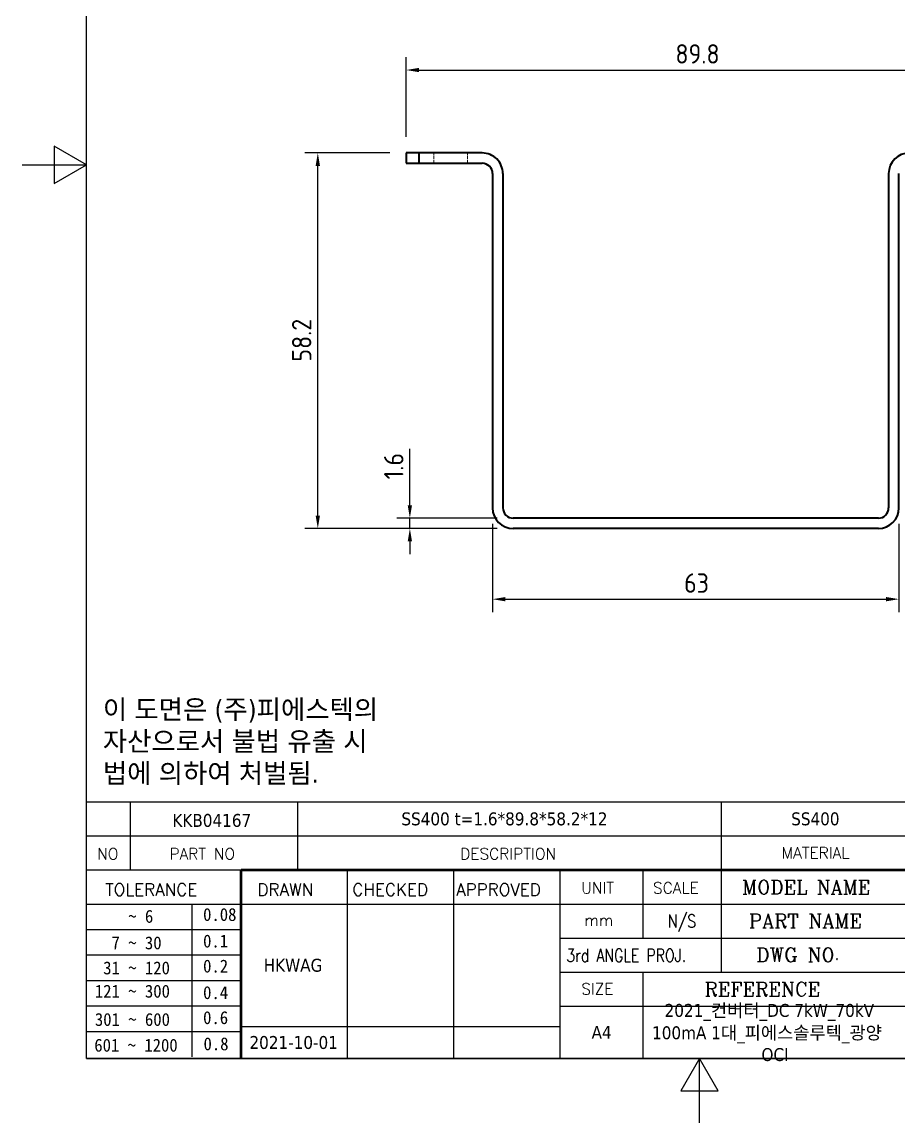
# Model space of a CAD drawing. Header units: millimetres. Extents: x 0 to 210, y 0 to 297.
# Drawn here: x 0 to 135.9, y 0 to 170.6 of the extents above; entities that cross this region are included whole.
import ezdxf
from ezdxf.enums import TextEntityAlignment as Align

# ---------------------------------------------------------------- set-up
doc = ezdxf.new("R2010")
doc.units = ezdxf.units.MM
doc.linetypes.add('DASHED', pattern=[0.2067, 0.1654, -0.0413])
doc.layers.get('0').update_dxf_attribs({"color": 3, "lineweight": 25})
for name, color, linetype, lineweight in [('가려진 것(ISO)', 2, 'DASHED', 18), ('가시적인 것(ISO)', 3, 'Continuous', 40), ('경계(ISO)', 7, 'Continuous', 25), ('기호(ISO)', 5, 'Continuous', 25), ('제목(ISO)', 5, 'Continuous', 50), ('치수(ISO)', 2, 'Continuous', 25), ('해치(ISO)', 7, 'Continuous', 18)]:
    doc.layers.add(name, color=color, linetype=linetype, lineweight=lineweight)
doc.styles.add('HAN_291', font='')
doc.styles.add('HAN_370', font='', dxfattribs={"width": 2})
doc.styles.add('RC_284', font='ROMANC.shx')
doc.styles.add('RC_287', font='ROMANC.shx')
doc.styles.add('RC_292', font='ROMANC.shx')
doc.styles.add('ROMANT_294', font='romant.shx')
doc.styles.add('문자 텍스트_PSTEK_POSCO', font='isocp.shx')
doc.styles.add('치수 텍스트_PSTEK_POSCO', font='isocp.shx')
doc.styles.add('텍스트 스타일198', font='tahoma.ttf')
doc.styles.add('텍스트 스타일333', font='ROMANC.shx', dxfattribs={"width": 0.800000011920929})
doc.styles.get('HAN_291').set_extended_font_data('GulimChe')
doc.styles.get('HAN_370').set_extended_font_data('GulimChe')
doc.dimstyles.new('치수_PSTEK_POSCO', dxfattribs={"dimtxt": 3, "dimasz": 2, "dimexe": 2, "dimexo": 2.5, "dimgap": 1, "dimtad": 1, "dimrnd": 1e-08, "dimdsep": 46, "dimtxsty": '치수 텍스트_PSTEK_POSCO', "dimcen": 0.09, "dimdle": 10, "dimclrd": 7, "dimclre": 7, "dimclrt": 2, "dimadec": 1, "dimazin": 2, "dimtfac": 1, "dimtmove": 0, "dimatfit": 3, "dimfxl": 0, "dimtolj": 1, "dimlwd": -1, "dimlwe": -1, "dimarcsym": 0})

# ---------------------------------------------------------------- blocks, each defined once
blk = doc.blocks.new('경계 Default Border')
at = {"layer": '경계(ISO)', "flags": 128}
for points in [[(10, 10), (10, 287.0000076293945), (200, 287.0000076293945), (200, 10), (10, 10)], [(0, 148.5000038146973), (10, 148.5000038146973), (5, 151.3867473602295), (5, 145.6132507324219), (10, 148.5000038146973)], [(105, 0), (105, 10), (102.1132469177246, 5), (107.8867530822754, 5), (105, 10)]]:
    blk.add_lwpolyline(points, dxfattribs=at)
blk = doc.blocks.new('제목 블록 PSTEK')
for color, points in [(252, [(317.2195697678507, 17.0593801673321), (322.0326348870767, 21.62682475217465), (322.2781991042243, 21.94392121864296), (317.0471853425802, 16.97985676345368), (318.7512090904202, 16.1899260703855), (316.0018030350395, 12.71868385740789), (316.3356552234328, 13.00206718743325), (318.9235935156908, 16.2694494742633)]), (5, [(321.6183518841322, 17.4193704504104), (319.5281351041078, 18.24969419629727), (322.4505835294948, 22.02344462252142), (317.2195697678507, 17.0593801673321), (318.9235935156908, 16.2694494742633), (316.1741874603099, 12.79820726128571)]), (1, [(324.4839107253602, 19.60711530335299), (325.2419748254881, 19.60711530335299), (325.2419748254881, 20.25857663940324), (321.2266040451076, 20.25857663940324), (321.2266040451076, 19.60711530335299), (321.9846681452406, 19.60711530335299), (321.9846681452406, 15.3430047401139), (324.4839107253602, 15.3430047401139)]), (252, [(321.9846681452406, 19.60711530335299), (321.4042753185749, 19.60711530335299), (321.4042753185749, 19.45905590879572), (321.9846681452406, 19.45905590879572)]), (252, [(324.6615819988275, 19.45905590879572), (325.4196460989604, 19.45905590879572), (325.4196460989604, 20.11051724484596), (325.2419748254881, 20.11051724484596), (325.2419748254881, 19.60711530335299), (324.4839107253602, 19.60711530335299), (324.4839107253602, 15.3430047401139), (322.1623394187076, 15.3430047401139), (322.1623394187076, 15.19494534555726), (324.6615819988275, 15.19494534555726)]), (1, [(329.2277337269622, 20.25857663940324), (325.65654113025, 20.25857663940324), (325.65654113025, 15.3430047401139), (329.3580259941756, 15.3430047401139), (329.3580259941756, 15.9944660761648), (328.1137701654877, 15.9944660761648), (328.1137701654877, 17.56360607323003), (329.2277337269622, 17.56360607323003), (329.2277337269622, 18.25543873810179), (328.1137701654877, 18.25543873810179), (328.1137701654877, 19.60711530335299), (329.2277337269622, 19.60711530335299)]), (252, [(328.2914414389548, 19.45905590879572), (329.4054050004294, 19.45905590879572), (329.4054050004294, 20.11051724484596), (329.2277337269622, 20.11051724484596), (329.2277337269622, 19.60711530335299), (328.1137701654877, 19.60711530335299), (328.1137701654877, 18.25543873810179), (328.2914414389548, 18.25543873810179)]), (1, [(332.3312149849806, 20.25857663940324), (329.8592894925411, 20.25857663940324), (329.8592894925411, 15.3430047401139), (332.3312149849806, 15.3430047401139), (332.3312149849806, 17.4318630164523), (333.0701931098801, 15.3430047401139), (335.4855464857051, 15.3430047401139), (334.2514536401189, 19.30614745124769), (335.4379594596742, 20.25857663940324), (334.3071782107978, 20.25857663940324), (332.3312149849806, 18.99741471888304)]), (252, [(332.5088862584528, 20.1105172448466), (332.3312149849806, 20.1105172448466), (332.3312149849806, 18.99741471888368), (332.5088862584528, 19.11081371413894)]), (252, [(335.6156307331414, 20.11051724484596), (335.2535118015555, 20.11051724484596), (334.2514536401189, 19.30614745124769), (335.4855464857051, 15.3430047401139), (333.1954852176545, 15.3430047401139), (333.2478643833523, 15.19494534555726), (335.6632177591723, 15.19494534555726), (334.4291249135862, 19.15808805669106)]), (252, [(328.2914414389548, 17.41554667867274), (329.4054050004294, 17.41554667867274), (329.4054050004294, 18.10737934354514), (329.2277337269622, 18.10737934354514), (329.2277337269622, 17.56360607323003), (328.1137701654877, 17.56360607323003), (328.1137701654877, 15.9944660761648), (328.2914414389548, 15.9944660761648)]), (252, [(332.5088862584528, 16.92964231796647), (332.3312149849806, 17.43186301645164), (332.3312149849806, 15.3430047401139), (330.0369607660135, 15.3430047401139), (330.0369607660135, 15.19494534555726), (332.5088862584528, 15.19494534555726)]), (252, [(329.5356972676428, 15.8464066816075), (329.3580259941756, 15.8464066816075), (329.3580259941756, 15.3430047401139), (325.8342124037171, 15.3430047401139), (325.8342124037171, 15.19494534555726), (329.5356972676428, 15.19494534555726)])]:
    blk.add_hatch(color=color).paths.add_polyline_path(points)
h = blk.add_hatch(color=1)
edge = h.paths.add_edge_path(flags=0)
edge.add_line((314.2242174273352, 19.60711530335299), (314.2242174273352, 17.00126995915134))
edge.add_line((314.2242174273352, 17.00126995915134), (314.3485873187598, 17.00126995915134))
edge.add_arc((314.3485873187598, 17.6527312952023), 0.6514613360509371, 270, 360)
edge.add_line((315.0000486548106, 17.6527312952023), (315.0000486548106, 18.95565396730211))
edge.add_arc((314.3485873187598, 18.95565396730212), 0.6514613360508712, 0, 90)
edge.add_line((314.3485873187598, 19.60711530335299), (314.2242174273352, 19.60711530335299))
edge = h.paths.add_edge_path()
edge.add_arc((314.9847713324306, 18.28938669179658), 1.969189947606664, 269.9999999999959, 450)
edge.add_line((314.9847713324306, 20.25857663940318), (311.7664314776902, 20.25857663940324))
edge.add_line((311.7664314776902, 20.25857663940324), (311.7664314776902, 15.3430047401139))
edge.add_line((311.7664314776902, 15.3430047401139), (314.2242174273352, 15.3430047401139))
edge.add_line((314.2242174273352, 15.3430047401139), (314.2242174273352, 16.32019674418991))
edge.add_line((314.2242174273352, 16.32019674418991), (314.9847713324307, 16.32019674418991))
h = blk.add_hatch(color=252)
edge = h.paths.add_edge_path()
edge.add_arc((314.9847713324309, 18.28938669179657), 1.969189947606666, 270, 406.8278729790604)
edge.add_arc((315.1624426058984, 18.1413272972396), 1.969189947606962, -90, 53.560984836317004, ccw=False)
edge.add_line((315.1624426058984, 16.17213734963263), (314.4018887008024, 16.17213734963263))
edge.add_line((314.4018887008024, 16.17213734963263), (314.4018887008024, 15.19494534555726))
edge.add_line((314.4018887008024, 15.19494534555726), (311.9441027511573, 15.19494534555726))
edge.add_line((311.9441027511573, 15.19494534555726), (311.9441027511573, 15.3430047401139))
edge.add_line((311.9441027511573, 15.3430047401139), (314.2242174273352, 15.3430047401139))
edge.add_line((314.2242174273352, 15.3430047401139), (314.2242174273352, 16.32019674418991))
edge.add_line((314.2242174273352, 16.32019674418991), (314.9847713324309, 16.32019674418991))
h = blk.add_hatch(color=252)
edge = h.paths.add_edge_path()
edge.add_line((314.4018887008024, 19.45905590879572), (314.5262585922315, 19.45905590879572))
edge.add_arc((314.5262585922314, 18.80759457274939), 0.6514613360463194, 60.4189348879147, 90.00000000000318, ccw=False)
edge.add_arc((314.3485873187602, 18.95565396730057), 0.6514613360524251, 39.96992292766206, 90.00000000009999)
edge.add_line((314.3485873187591, 19.60711530335307), (314.2242174273352, 19.60711530335298))
edge.add_line((314.2242174273352, 19.60711530335299), (314.2242174273352, 17.00126995915134))
edge.add_line((314.2242174273352, 17.00126995915134), (314.3485873187591, 17.00126995915134))
edge.add_arc((314.3485873187568, 17.652731295233), 0.6514613360816299, 270.0000000002, 274.6930825552478)
edge.add_line((314.4018887008024, 17.0034541317032), (314.4018887008024, 19.45905590879572))
at = {"layer": '해치(ISO)', "true_color": 0x27d1fc}
h = blk.add_hatch(color=140, dxfattribs=at)
edge = h.paths.add_edge_path()
edge.add_ellipse((330.3660919371412, 20.15576403068321), major_axis=(9.100907360794343, 0), ratio=0.4069904968023172, start_angle=301.3098473703837, end_angle=507.7436900681698)
edge.add_ellipse((331.5340919371412, 20.4634168429492), major_axis=(-9.82350664112931, 0), ratio=0.3942600559756514, start_angle=111.51207141178469, end_angle=334.47025347086895, ccw=False)
edge.add_line((335.1363447531188, 16.8601935978785), (335.0955236905705, 16.99119398620872))
at = {"color": 180}
for p, q in [((182.475792979055, 11.79100474011392), (182.4757929790549, 51.56524660363496)), ((182.4757929790549, 51.56524660363496), (372.4757929537551, 51.56524660363496)), ((189.2651435055721, 51.56524660363496), (189.2651435055722, 41.00524660363494)), ((215.2152739891528, 41.00524660363494), (215.2152739891528, 51.56524660363496)), ((280.8758854511282, 51.56524660363496), (280.8758854511282, 41.00524660363494)), ((310.0881549537552, 51.56524660363496), (310.0881549537553, 41.00524660363494)), ((316.9044520275131, 51.56524660363496), (316.9044520275127, 41.00524660363494)), ((338.4566026226726, 51.56524660363496), (338.4566026226727, 41.00524660363494)), ((372.4757929537551, 51.56524660363496), (372.4757929537551, 11.79100474011389)), ((182.475792979055, 46.2852466036349), (372.4757929537551, 46.28524660363492)), ((182.475792979055, 41.00524660363493), (206.451475290024, 41.00524660363493)), ((222.9401812389276, 11.79100474011392), (222.9401812389276, 41.00524660363494)), ((239.4288871878316, 11.79100474011392), (239.4288871878316, 41.00524660363494)), ((255.9175931367356, 11.79100474011392), (255.9175931367356, 41.00524660363494)), ((268.6918866058747, 41.00524660363494), (268.6918866058747, 30.44524660363498)), ((280.8758854511282, 41.00524660363494), (280.8758854511282, 25.16524660363502)), ((310.088154953755, 41.00524660363494), (310.088154953755, 11.79100474011392)), ((182.475792979055, 35.72524660363497), (206.451475290024, 35.72524660363497)), ((198.8621818849491, 12.02524660363491), (198.8621818849491, 35.72524660363497)), ((206.451475290024, 35.72524660363497), (372.4757929537551, 35.72524660363497)), ((182.475792979055, 31.77524660363492), (206.451475290024, 31.77524660363492)), ((255.917593136736, 30.44524660363498), (372.4757929537552, 30.44524660363501)), ((182.475792979055, 27.82524660363487), (206.451475290024, 27.82524660363487)), ((255.9175931367359, 25.16524660363502), (372.4757929537552, 25.165246603635)), ((268.6918866058744, 25.16524660363502), (268.6918866058744, 11.79100474011392)), ((182.475792979055, 23.87524660363505), (206.451475290024, 23.87524660363505)), ((182.475792979055, 19.92524660363478), (206.451475290024, 19.92524660363478)), ((255.9175931367359, 19.88524660363481), (310.0881549537553, 19.88524660363481)), ((182.475792979055, 15.97524660363496), (206.451475290024, 15.97524660363496)), ((206.451475290024, 16.74100474011396), (255.9175931367359, 16.74100474011396)), ((182.475792979055, 11.79100474011392), (372.4757929537551, 11.79100474011389))]:
    blk.add_line(p, q, dxfattribs=at)
at = {"color": 7, "lineweight": 50}
for p, q in [((206.4514752900237, 11.79100474011392), (206.4514752900237, 41.00524660363494)), ((206.451475290024, 41.00524660363494), (372.4757929537551, 41.00524660363496))]:
    blk.add_line(p, q, dxfattribs=at)
at = {"color": 7}
for p, q in [((322.2781991042243, 21.94392121864296), (317.0471853425802, 16.97985676345368)), ((322.4505835294948, 22.02344462252142), (317.2195697678507, 17.0593801673321)), ((317.2195697678507, 17.0593801673321), (322.0326348870767, 21.62682475217465)), ((319.5281351041078, 18.24969419629727), (322.4505835294948, 22.02344462252142)), ((322.0326348870767, 21.62682475217465), (322.2781991042243, 21.94392121864296)), ((311.7664314776902, 20.25900474011391), (311.7664314776902, 15.34300474011391)), ((314.9847713324309, 20.25857663940324), (311.7664314776902, 20.25857663940324)), ((314.9847713324309, 20.25857663940324), (311.7664314776902, 20.25857663940324)), ((311.7664314776902, 20.25857663940324), (311.7664314776902, 15.3430047401139)), ((314.2242174273352, 17.00126995915134), (314.2242174273352, 19.60711530335299)), ((314.2242174273352, 19.60711530335299), (314.3485873187591, 19.60711530335299)), ((314.3485873187591, 19.60711530335299), (314.2242174273352, 19.60711530335299)), ((314.2242174273352, 19.60711530335299), (314.2242174273352, 17.00126995915134)), ((314.2242174273352, 17.00126995915134), (314.2242174273352, 19.60711530335299)), ((314.2242174273352, 19.60711530335299), (314.3485873187591, 19.60711530335299)), ((314.4018887008024, 19.45905590879572), (314.5262585922314, 19.45905590879572)), ((314.4018887008024, 17.0034541317032), (314.4018887008024, 19.45905590879572)), ((315.0000486548106, 18.95565396730275), (315.0000486548106, 17.65273129520161)), ((315.0000486548106, 18.95565396730275), (315.0000486548106, 17.65273129520161)), ((325.2419748254881, 20.25857663940324), (321.2266040451076, 20.25857663940324)), ((321.2266040451076, 20.25857663940324), (321.2266040451076, 19.60711530335299)), ((325.2419748254881, 20.25857663940324), (321.2266040451076, 20.25857663940324)), ((321.2266040451076, 20.25857663940324), (321.2266040451076, 19.60711530335299)), ((321.2266040451076, 19.60711530335299), (321.9846681452406, 19.60711530335299)), ((321.2266040451076, 19.60711530335299), (321.9846681452406, 19.60711530335299)), ((321.4042753185749, 19.60711530335299), (321.4042753185749, 19.45905590879572)), ((321.9846681452406, 19.60711530335299), (321.4042753185749, 19.60711530335299)), ((321.4042753185749, 19.45905590879572), (321.9846681452406, 19.45905590879572)), ((321.9846681452406, 19.60711530335299), (321.9846681452406, 15.3430047401139)), ((321.9846681452406, 19.45905590879572), (321.9846681452406, 19.60711530335299)), ((321.9846681452406, 19.60711530335299), (321.9846681452406, 15.3430047401139)), ((324.4839107253602, 19.60711530335299), (325.2419748254881, 19.60711530335299)), ((324.4839107253602, 15.3430047401139), (324.4839107253602, 19.60711530335299)), ((325.2419748254881, 19.60711530335299), (324.4839107253602, 19.60711530335299)), ((324.4839107253602, 19.60711530335299), (324.4839107253602, 15.3430047401139)), ((324.4839107253602, 19.60711530335299), (325.2419748254881, 19.60711530335299)), ((324.4839107253602, 15.3430047401139), (324.4839107253602, 19.60711530335299)), ((324.6615819988275, 19.45905590879572), (325.4196460989604, 19.45905590879572)), ((324.6615819988275, 15.19494534555726), (324.6615819988275, 19.45905590879572)), ((325.2419748254881, 19.60711530335299), (325.2419748254881, 20.25857663940324)), ((325.2419748254881, 19.60711530335299), (325.2419748254881, 20.25857663940324)), ((325.4196460989604, 20.11051724484596), (325.2419748254881, 20.11051724484596)), ((325.2419748254881, 20.11051724484596), (325.2419748254881, 19.60711530335299)), ((325.4196460989604, 19.45905590879572), (325.4196460989604, 20.11051724484596)), ((329.2277337269622, 20.25857663940324), (325.65654113025, 20.25857663940324)), ((325.65654113025, 20.25857663940324), (325.65654113025, 15.3430047401139)), ((325.65654113025, 20.25857663940324), (325.65654113025, 15.3430047401139)), ((329.2277337269622, 20.25857663940324), (325.65654113025, 20.25857663940324)), ((328.1137701654877, 18.25543873810179), (328.1137701654877, 19.60711530335299)), ((328.1137701654877, 19.60711530335299), (329.2277337269622, 19.60711530335299)), ((329.2277337269622, 19.60711530335299), (328.1137701654877, 19.60711530335299)), ((328.1137701654877, 19.60711530335299), (328.1137701654877, 18.25543873810179)), ((328.1137701654877, 18.25543873810179), (328.1137701654877, 19.60711530335299)), ((328.1137701654877, 19.60711530335299), (329.2277337269622, 19.60711530335299)), ((328.2914414389548, 18.25543873810179), (328.2914414389548, 19.45905590879572)), ((328.2914414389548, 19.45905590879572), (329.4054050004294, 19.45905590879572)), ((329.2277337269622, 19.60711530335299), (329.2277337269622, 20.25857663940324)), ((329.2277337269622, 19.60711530335299), (329.2277337269622, 20.25857663940324)), ((329.4054050004294, 20.11051724484596), (329.2277337269622, 20.11051724484596)), ((329.2277337269622, 20.11051724484596), (329.2277337269622, 19.60711530335299)), ((329.4054050004294, 19.45905590879572), (329.4054050004294, 20.11051724484596)), ((332.3312149849806, 20.25857663940324), (329.8592894925411, 20.25857663940324)), ((329.8592894925411, 20.25857663940324), (329.8592894925411, 15.3430047401139)), ((329.8592894925411, 20.25857663940324), (329.8592894925411, 15.3430047401139)), ((332.3312149849806, 20.25857663940324), (329.8592894925411, 20.25857663940324)), ((334.3071782107978, 20.25857663940324), (332.3312149849806, 18.99741471888304)), ((332.3312149849806, 18.99741471888304), (332.3312149849806, 20.25857663940324)), ((334.3071782107978, 20.25857663940324), (332.3312149849806, 18.99741471888304)), ((332.3312149849806, 18.99741471888304), (332.3312149849806, 20.25857663940324)), ((332.5088862584528, 20.1105172448466), (332.3312149849806, 20.1105172448466)), ((332.3312149849806, 20.1105172448466), (332.3312149849806, 18.99741471888368)), ((332.3312149849806, 18.99741471888368), (332.5088862584528, 19.11081371413894)), ((332.5088862584528, 19.11081371413894), (332.5088862584528, 20.1105172448466)), ((334.2514536401189, 19.30614745124769), (335.4379594596742, 20.25857663940324)), ((334.2514536401189, 19.30614745124769), (335.4379594596742, 20.25857663940324)), ((335.2535118015555, 20.11051724484596), (334.2514536401189, 19.30614745124769)), ((335.4855464857051, 15.3430047401139), (334.2514536401189, 19.30614745124769)), ((334.2514536401189, 19.30614745124769), (335.4855464857051, 15.3430047401139)), ((335.4855464857051, 15.3430047401139), (334.2514536401189, 19.30614745124769)), ((335.4379594596742, 20.25857663940324), (334.3071782107978, 20.25857663940324)), ((335.4379594596742, 20.25857663940324), (334.3071782107978, 20.25857663940324)), ((334.4291249135862, 19.15808805669104), (335.6156307331414, 20.11051724484596)), ((335.6632177591723, 15.19494534555726), (334.4291249135862, 19.15808805669104)), ((335.6156307331414, 20.11051724484596), (335.2535118015555, 20.11051724484596)), ((316.1741874603099, 12.79820726128571), (321.6183518841322, 17.4193704504104)), ((321.6183518841322, 17.4193704504104), (319.5281351041078, 18.24969419629727)), ((329.2277337269622, 18.25543873810179), (328.1137701654877, 18.25543873810179)), ((328.1137701654877, 18.25543873810179), (328.2914414389548, 18.25543873810179)), ((329.2277337269622, 18.25543873810179), (328.1137701654877, 18.25543873810179)), ((328.1137701654877, 17.56360607323003), (329.2277337269622, 17.56360607323003)), ((328.1137701654877, 15.9944660761648), (328.1137701654877, 17.56360607323003)), ((329.2277337269622, 17.56360607323003), (328.1137701654877, 17.56360607323003)), ((328.1137701654877, 17.56360607323003), (328.1137701654877, 15.9944660761648)), ((328.1137701654877, 17.56360607323003), (329.2277337269622, 17.56360607323003)), ((328.1137701654877, 15.9944660761648), (328.1137701654877, 17.56360607323003)), ((328.2914414389548, 15.9944660761648), (328.2914414389548, 17.41554667867274)), ((328.2914414389548, 17.41554667867274), (329.4054050004294, 17.41554667867274)), ((329.2277337269622, 17.56360607323003), (329.2277337269622, 18.25543873810179)), ((329.2277337269622, 17.56360607323003), (329.2277337269622, 18.25543873810179)), ((329.4054050004294, 18.10737934354514), (329.2277337269622, 18.10737934354514)), ((329.2277337269622, 18.10737934354514), (329.2277337269622, 17.56360607323003)), ((329.4054050004294, 17.41554667867274), (329.4054050004294, 18.10737934354514)), ((332.3312149849806, 17.4318630164523), (333.0701931098801, 15.3430047401139)), ((332.3312149849806, 15.3430047401139), (332.3312149849806, 17.4318630164523)), ((332.5088862584528, 16.92964231796647), (332.3312149849806, 17.43186301645164)), ((332.3312149849806, 17.43186301645164), (332.3312149849806, 15.3430047401139)), ((332.3312149849806, 17.4318630164523), (333.0701931098801, 15.3430047401139)), ((332.3312149849806, 15.3430047401139), (332.3312149849806, 17.4318630164523)), ((345.0447381189468, 17.50375595811051), (344.9867755289346, 17.689895936919)), ((314.3485873187591, 17.00126995915134), (314.2242174273352, 17.00126995915134)), ((314.2242174273352, 17.00126995915134), (314.3485873187591, 17.00126995915134)), ((314.3485873187591, 17.00126995915134), (314.2242174273352, 17.00126995915134)), ((314.2242174273352, 16.32019674418991), (314.9847713324309, 16.32019674418991)), ((314.2242174273352, 15.3430047401139), (314.2242174273352, 16.32019674418991)), ((314.9847713324309, 16.32019674418991), (314.2242174273352, 16.32019674418991)), ((314.2242174273352, 16.32019674418991), (314.2242174273352, 15.3430047401139)), ((314.2242174273352, 16.32019674418991), (314.9847713324309, 16.32019674418991)), ((314.2242174273352, 15.3430047401139), (314.2242174273352, 16.32019674418991)), ((314.4018887008024, 16.17213734963263), (315.162442605898, 16.17213734963263)), ((314.4018887008024, 15.19494534555726), (314.4018887008024, 16.17213734963263)), ((318.7512090904202, 16.1899260703855), (316.0018030350395, 12.71868385740789)), ((318.9235935156908, 16.2694494742633), (316.1741874603099, 12.79820726128571)), ((316.3356552234328, 13.00206718743325), (318.9235935156908, 16.2694494742633)), ((317.0471853425802, 16.97985676345368), (318.7512090904202, 16.1899260703855)), ((318.9235935156908, 16.2694494742633), (317.2195697678507, 17.0593801673321)), ((317.2195697678507, 17.0593801673321), (318.9235935156908, 16.2694494742633)), ((329.3580259941756, 15.9944660761648), (328.1137701654877, 15.9944660761648)), ((328.1137701654877, 15.9944660761648), (328.2914414389548, 15.9944660761648)), ((329.3580259941756, 15.9944660761648), (328.1137701654877, 15.9944660761648)), ((329.3580259941756, 15.3430047401139), (329.3580259941756, 15.9944660761648)), ((329.3580259941756, 15.3430047401139), (329.3580259941756, 15.9944660761648)), ((329.5356972676428, 15.8464066816075), (329.3580259941756, 15.8464066816075)), ((329.3580259941756, 15.8464066816075), (329.3580259941756, 15.3430047401139)), ((329.5356972676428, 15.19494534555726), (329.5356972676428, 15.8464066816075)), ((332.5088862584528, 15.19494534555726), (332.5088862584528, 16.92964231796647)), ((311.7664314776902, 15.3430047401139), (314.2242174273352, 15.3430047401139)), ((311.7664314776902, 15.3430047401139), (314.2242174273352, 15.3430047401139)), ((314.2242174273352, 15.3430047401139), (311.9441027511573, 15.3430047401139)), ((311.9441027511573, 15.3430047401139), (311.9441027511573, 15.19494534555726)), ((311.9441027511573, 15.19494534555726), (314.4018887008024, 15.19494534555726)), ((321.9846681452406, 15.3430047401139), (324.4839107253602, 15.3430047401139)), ((321.9846681452406, 15.3430047401139), (324.4839107253602, 15.3430047401139)), ((324.4839107253602, 15.3430047401139), (322.1623394187076, 15.3430047401139)), ((322.1623394187076, 15.3430047401139), (322.1623394187076, 15.19494534555726)), ((322.1623394187076, 15.19494534555726), (324.6615819988275, 15.19494534555726)), ((325.65654113025, 15.3430047401139), (329.3580259941756, 15.3430047401139)), ((325.65654113025, 15.3430047401139), (329.3580259941756, 15.3430047401139)), ((329.3580259941756, 15.3430047401139), (325.8342124037171, 15.3430047401139)), ((325.8342124037171, 15.3430047401139), (325.8342124037171, 15.19494534555726)), ((325.8342124037171, 15.19494534555726), (329.5356972676428, 15.19494534555726)), ((329.8592894925411, 15.3430047401139), (332.3312149849806, 15.3430047401139)), ((329.8592894925411, 15.3430047401139), (332.3312149849806, 15.3430047401139)), ((332.3312149849806, 15.3430047401139), (330.0369607660135, 15.3430047401139)), ((330.0369607660135, 15.3430047401139), (330.0369607660135, 15.19494534555726)), ((330.0369607660135, 15.19494534555726), (332.5088862584528, 15.19494534555726)), ((333.0701931098801, 15.3430047401139), (335.4855464857051, 15.3430047401139)), ((333.0701931098801, 15.3430047401139), (335.4855464857051, 15.3430047401139)), ((335.4855464857051, 15.3430047401139), (333.1954852176545, 15.3430047401139)), ((333.1954852176545, 15.3430047401139), (333.2478643833523, 15.19494534555726)), ((333.2478643833523, 15.19494534555726), (335.6632177591723, 15.19494534555726)), ((316.0018030350395, 12.71868385740789), (316.3356552234328, 13.00206718743325))]:
    blk.add_line(p, q, dxfattribs=at)
at = {"color": 5}
for p, q in [((322.4505835294948, 22.02344462252142), (317.2195697678507, 17.0593801673321)), ((319.5281351041078, 18.24969419629727), (322.4505835294948, 22.02344462252142)), ((316.1741874603099, 12.79820726128571), (321.6183518841322, 17.4193704504104)), ((321.6183518841322, 17.4193704504104), (319.5281351041078, 18.24969419629727)), ((318.9235935156908, 16.2694494742633), (316.1741874603099, 12.79820726128571)), ((317.2195697678507, 17.0593801673321), (318.9235935156908, 16.2694494742633))]:
    blk.add_line(p, q, dxfattribs=at)
at = {"color": 1}
for p, q in [((314.9847713324309, 20.25857663940324), (311.7664314776902, 20.25857663940324)), ((311.7664314776902, 20.25857663940324), (311.7664314776902, 15.3430047401139)), ((314.2242174273352, 17.00126995915134), (314.2242174273352, 19.60711530335299)), ((314.2242174273352, 19.60711530335299), (314.3485873187591, 19.60711530335299)), ((315.0000486548106, 18.95565396730275), (315.0000486548106, 17.65273129520161)), ((325.2419748254881, 20.25857663940324), (321.2266040451076, 20.25857663940324)), ((321.2266040451076, 20.25857663940324), (321.2266040451076, 19.60711530335299)), ((321.2266040451076, 19.60711530335299), (321.9846681452406, 19.60711530335299)), ((321.9846681452406, 19.60711530335299), (321.9846681452406, 15.3430047401139)), ((324.4839107253602, 19.60711530335299), (325.2419748254881, 19.60711530335299)), ((324.4839107253602, 15.3430047401139), (324.4839107253602, 19.60711530335299)), ((325.2419748254881, 19.60711530335299), (325.2419748254881, 20.25857663940324)), ((329.2277337269622, 20.25857663940324), (325.65654113025, 20.25857663940324)), ((325.65654113025, 20.25857663940324), (325.65654113025, 15.3430047401139)), ((328.1137701654877, 18.25543873810179), (328.1137701654877, 19.60711530335299)), ((328.1137701654877, 19.60711530335299), (329.2277337269622, 19.60711530335299)), ((329.2277337269622, 19.60711530335299), (329.2277337269622, 20.25857663940324)), ((332.3312149849806, 20.25857663940324), (329.8592894925411, 20.25857663940324)), ((329.8592894925411, 20.25857663940324), (329.8592894925411, 15.3430047401139)), ((334.3071782107978, 20.25857663940324), (332.3312149849806, 18.99741471888304)), ((332.3312149849806, 18.99741471888304), (332.3312149849806, 20.25857663940324)), ((334.2514536401189, 19.30614745124769), (335.4379594596742, 20.25857663940324)), ((335.4855464857051, 15.3430047401139), (334.2514536401189, 19.30614745124769)), ((335.4379594596742, 20.25857663940324), (334.3071782107978, 20.25857663940324)), ((329.2277337269622, 18.25543873810179), (328.1137701654877, 18.25543873810179)), ((328.1137701654877, 17.56360607323003), (329.2277337269622, 17.56360607323003)), ((328.1137701654877, 15.9944660761648), (328.1137701654877, 17.56360607323003)), ((329.2277337269622, 17.56360607323003), (329.2277337269622, 18.25543873810179)), ((332.3312149849806, 17.4318630164523), (333.0701931098801, 15.3430047401139)), ((332.3312149849806, 15.3430047401139), (332.3312149849806, 17.4318630164523)), ((314.3485873187591, 17.00126995915134), (314.2242174273352, 17.00126995915134)), ((314.2242174273352, 16.32019674418991), (314.9847713324309, 16.32019674418991)), ((314.2242174273352, 15.3430047401139), (314.2242174273352, 16.32019674418991)), ((329.3580259941756, 15.9944660761648), (328.1137701654877, 15.9944660761648)), ((329.3580259941756, 15.3430047401139), (329.3580259941756, 15.9944660761648)), ((311.7664314776902, 15.3430047401139), (314.2242174273352, 15.3430047401139)), ((321.9846681452406, 15.3430047401139), (324.4839107253602, 15.3430047401139)), ((325.65654113025, 15.3430047401139), (329.3580259941756, 15.3430047401139)), ((329.8592894925411, 15.3430047401139), (332.3312149849806, 15.3430047401139)), ((333.0701931098801, 15.3430047401139), (335.4855464857051, 15.3430047401139))]:
    blk.add_line(p, q, dxfattribs=at)
at = {"color": 7}
for centre, radius, start, end in [((314.3485873187598, 18.95565396730211), 0.6514613360508712, 0, 90), ((314.3485873187602, 18.95565396730057), 0.6514613360524251, 39.96992292766117, 90), ((314.3485873187598, 18.95565396730212), 0.6514613360508712, 0, 90), ((314.5262585922314, 18.80759457274939), 0.6514613360463193, 60.41893488791137, 90), ((314.9847713324309, 18.28938669179658), 1.969189947606665, 270, 90), ((314.9847713324309, 18.28938669179658), 1.969189947606665, 270, 90), ((314.9847713324307, 18.2893866917965), 1.969189947606594, 270, 46.82787297909833), ((315.1624426058984, 18.1413272972396), 1.969189947606961, 270, 53.56098483636067), ((314.3485873187597, 17.65273129520228), 0.6514613360509381, 270, 0), ((314.3485873187598, 17.6527312952023), 0.6514613360509381, 270, 0), ((314.3485873187568, 17.652731295233), 0.6514613360816299, 270, 274.6930825552478)]:
    blk.add_arc(centre, radius, start, end, dxfattribs=at)
at = {"color": 1}
for centre, radius, start, end in [((314.3485873187598, 18.95565396730211), 0.6514613360508712, 0, 90), ((314.9847713324309, 18.28938669179657), 1.969189947606665, 270, 90), ((314.3485873187598, 17.6527312952023), 0.6514613360509381, 270, 0)]:
    blk.add_arc(centre, radius, start, end, dxfattribs=at)
at = {"layer": '제목(ISO)', "lineweight": 18}
blk.add_line((182.475792979055, 35.72500474011393), (182.475792979055, 11.79100474011392), dxfattribs=at)
at = {"layer": '제목(ISO)'}
for p, q in [((322.2781991042243, 21.94392121864296), (317.0471853425802, 16.97985676345368)), ((322.4505835294948, 22.02344462252142), (317.2195697678507, 17.0593801673321)), ((317.2195697678507, 17.0593801673321), (322.0326348870767, 21.62682475217465)), ((319.5281351041078, 18.24969419629727), (322.4505835294948, 22.02344462252142)), ((322.0326348870767, 21.62682475217465), (322.2781991042243, 21.94392121864296)), ((314.9847713324306, 20.25857663940324), (311.7664314776902, 20.25857663940324)), ((311.7664314776902, 20.25857663940324), (311.7664314776902, 15.3430047401139)), ((314.2242174273352, 17.00126995915134), (314.2242174273352, 19.60711530335299)), ((314.2242174273352, 19.60711530335299), (314.3485873187598, 19.60711530335299)), ((314.3485873187591, 19.60711530335299), (314.2242174273352, 19.60711530335299)), ((314.2242174273352, 19.60711530335299), (314.2242174273352, 17.00126995915134)), ((314.4018887008024, 19.45905590879572), (314.5262585922314, 19.45905590879572)), ((314.4018887008024, 17.0034541317032), (314.4018887008024, 19.45905590879572)), ((315.0000486548106, 18.95565396730211), (315.0000486548106, 17.6527312952023)), ((325.2419748254881, 20.25857663940324), (321.2266040451076, 20.25857663940324)), ((321.2266040451076, 20.25857663940324), (321.2266040451076, 19.60711530335299)), ((321.2266040451076, 19.60711530335299), (321.9846681452406, 19.60711530335299)), ((321.9846681452406, 19.60711530335299), (321.4042753185749, 19.60711530335299)), ((321.4042753185749, 19.60711530335299), (321.4042753185749, 19.45905590879572)), ((321.4042753185749, 19.45905590879572), (321.9846681452406, 19.45905590879572)), ((321.9846681452406, 19.60711530335299), (321.9846681452406, 15.3430047401139)), ((321.9846681452406, 19.45905590879572), (321.9846681452406, 19.60711530335299)), ((324.4839107253602, 19.60711530335299), (325.2419748254881, 19.60711530335299)), ((324.4839107253602, 15.3430047401139), (324.4839107253602, 19.60711530335299)), ((325.2419748254881, 19.60711530335299), (324.4839107253602, 19.60711530335299)), ((324.4839107253602, 19.60711530335299), (324.4839107253602, 15.3430047401139)), ((324.6615819988275, 19.45905590879572), (325.4196460989604, 19.45905590879572)), ((324.6615819988275, 15.19494534555726), (324.6615819988275, 19.45905590879572)), ((325.2419748254881, 19.60711530335299), (325.2419748254881, 20.25857663940324)), ((325.4196460989604, 20.11051724484596), (325.2419748254881, 20.11051724484596)), ((325.2419748254881, 20.11051724484596), (325.2419748254881, 19.60711530335299)), ((325.4196460989604, 19.45905590879572), (325.4196460989604, 20.11051724484596)), ((329.2277337269622, 20.25857663940324), (325.65654113025, 20.25857663940324)), ((325.65654113025, 20.25857663940324), (325.65654113025, 15.3430047401139)), ((328.1137701654877, 18.25543873810179), (328.1137701654877, 19.60711530335299)), ((328.1137701654877, 19.60711530335299), (329.2277337269622, 19.60711530335299)), ((329.2277337269622, 19.60711530335299), (328.1137701654877, 19.60711530335299)), ((328.1137701654877, 19.60711530335299), (328.1137701654877, 18.25543873810179)), ((328.2914414389548, 19.45905590879572), (329.4054050004294, 19.45905590879572)), ((328.2914414389548, 18.25543873810179), (328.2914414389548, 19.45905590879572)), ((329.2277337269622, 19.60711530335299), (329.2277337269622, 20.25857663940324)), ((329.4054050004294, 20.11051724484596), (329.2277337269622, 20.11051724484596)), ((329.2277337269622, 20.11051724484596), (329.2277337269622, 19.60711530335299)), ((329.4054050004294, 19.45905590879572), (329.4054050004294, 20.11051724484596)), ((332.3312149849806, 20.25857663940324), (329.8592894925411, 20.25857663940324)), ((329.8592894925411, 20.25857663940324), (329.8592894925411, 15.3430047401139)), ((334.3071782107978, 20.25857663940324), (332.3312149849806, 18.99741471888304)), ((332.3312149849806, 18.99741471888304), (332.3312149849806, 20.25857663940324)), ((332.5088862584528, 20.1105172448466), (332.3312149849806, 20.1105172448466)), ((332.3312149849806, 20.1105172448466), (332.3312149849806, 18.99741471888368)), ((332.3312149849806, 18.99741471888368), (332.5088862584528, 19.11081371413894)), ((332.5088862584528, 19.11081371413894), (332.5088862584528, 20.1105172448466)), ((334.2514536401189, 19.30614745124769), (335.4379594596742, 20.25857663940324)), ((335.2535118015555, 20.11051724484596), (334.2514536401189, 19.30614745124769)), ((335.4855464857051, 15.3430047401139), (334.2514536401189, 19.30614745124769)), ((334.2514536401189, 19.30614745124769), (335.4855464857051, 15.3430047401139)), ((335.4379594596742, 20.25857663940324), (334.3071782107978, 20.25857663940324)), ((334.4291249135862, 19.15808805669106), (335.6156307331414, 20.11051724484596)), ((335.6632177591723, 15.19494534555726), (334.4291249135862, 19.15808805669106)), ((335.6156307331414, 20.11051724484596), (335.2535118015555, 20.11051724484596)), ((316.1741874603099, 12.79820726128571), (321.6183518841322, 17.4193704504104)), ((321.6183518841322, 17.4193704504104), (319.5281351041078, 18.24969419629727)), ((329.2277337269622, 18.25543873810179), (328.1137701654877, 18.25543873810179)), ((328.1137701654877, 18.25543873810179), (328.2914414389548, 18.25543873810179)), ((328.1137701654877, 15.9944660761648), (328.1137701654877, 17.56360607323003)), ((328.1137701654877, 17.56360607323003), (329.2277337269622, 17.56360607323003)), ((329.2277337269622, 17.56360607323003), (328.1137701654877, 17.56360607323003)), ((328.1137701654877, 17.56360607323003), (328.1137701654877, 15.9944660761648)), ((328.2914414389548, 17.41554667867274), (329.4054050004294, 17.41554667867274)), ((328.2914414389548, 15.9944660761648), (328.2914414389548, 17.41554667867274)), ((329.2277337269622, 17.56360607323003), (329.2277337269622, 18.25543873810179)), ((329.4054050004294, 18.10737934354514), (329.2277337269622, 18.10737934354514)), ((329.2277337269622, 18.10737934354514), (329.2277337269622, 17.56360607323003)), ((329.4054050004294, 17.41554667867274), (329.4054050004294, 18.10737934354514)), ((332.3312149849806, 15.3430047401139), (332.3312149849806, 17.4318630164523)), ((332.3312149849806, 17.4318630164523), (333.0701931098801, 15.3430047401139)), ((332.5088862584528, 16.92964231796647), (332.3312149849806, 17.43186301645164)), ((332.3312149849806, 17.43186301645164), (332.3312149849806, 15.3430047401139)), ((314.3485873187598, 17.00126995915134), (314.2242174273352, 17.00126995915134)), ((314.2242174273352, 17.00126995915134), (314.3485873187591, 17.00126995915134)), ((314.2242174273352, 15.3430047401139), (314.2242174273352, 16.32019674418991)), ((314.2242174273352, 16.32019674418991), (314.9847713324307, 16.32019674418991)), ((314.9847713324309, 16.32019674418991), (314.2242174273352, 16.32019674418991)), ((314.2242174273352, 16.32019674418991), (314.2242174273352, 15.3430047401139)), ((314.4018887008024, 15.19494534555726), (314.4018887008024, 16.17213734963263)), ((314.4018887008024, 16.17213734963263), (315.1624426058984, 16.17213734963263)), ((318.7512090904202, 16.1899260703855), (316.0018030350395, 12.71868385740789)), ((318.9235935156908, 16.2694494742633), (316.1741874603099, 12.79820726128571)), ((316.3356552234328, 13.00206718743325), (318.9235935156908, 16.2694494742633)), ((317.0471853425802, 16.97985676345368), (318.7512090904202, 16.1899260703855)), ((317.2195697678507, 17.0593801673321), (318.9235935156908, 16.2694494742633)), ((318.9235935156908, 16.2694494742633), (317.2195697678507, 17.0593801673321)), ((329.3580259941756, 15.9944660761648), (328.1137701654877, 15.9944660761648)), ((328.1137701654877, 15.9944660761648), (328.2914414389548, 15.9944660761648)), ((329.3580259941756, 15.3430047401139), (329.3580259941756, 15.9944660761648)), ((329.5356972676428, 15.8464066816075), (329.3580259941756, 15.8464066816075)), ((329.3580259941756, 15.8464066816075), (329.3580259941756, 15.3430047401139)), ((329.5356972676428, 15.19494534555726), (329.5356972676428, 15.8464066816075)), ((332.5088862584528, 15.19494534555726), (332.5088862584528, 16.92964231796647)), ((311.7664314776902, 15.3430047401139), (314.2242174273352, 15.3430047401139)), ((314.2242174273352, 15.3430047401139), (311.9441027511573, 15.3430047401139)), ((311.9441027511573, 15.3430047401139), (311.9441027511573, 15.19494534555726)), ((311.9441027511573, 15.19494534555726), (314.4018887008024, 15.19494534555726)), ((321.9846681452406, 15.3430047401139), (324.4839107253602, 15.3430047401139)), ((324.4839107253602, 15.3430047401139), (322.1623394187076, 15.3430047401139)), ((322.1623394187076, 15.3430047401139), (322.1623394187076, 15.19494534555726)), ((322.1623394187076, 15.19494534555726), (324.6615819988275, 15.19494534555726)), ((325.65654113025, 15.3430047401139), (329.3580259941756, 15.3430047401139)), ((329.3580259941756, 15.3430047401139), (325.8342124037171, 15.3430047401139)), ((325.8342124037171, 15.3430047401139), (325.8342124037171, 15.19494534555726)), ((325.8342124037171, 15.19494534555726), (329.5356972676428, 15.19494534555726)), ((329.8592894925411, 15.3430047401139), (332.3312149849806, 15.3430047401139)), ((332.3312149849806, 15.3430047401139), (330.0369607660135, 15.3430047401139)), ((330.0369607660135, 15.3430047401139), (330.0369607660135, 15.19494534555726)), ((330.0369607660135, 15.19494534555726), (332.5088862584528, 15.19494534555726)), ((333.0701931098801, 15.3430047401139), (335.4855464857051, 15.3430047401139)), ((335.4855464857051, 15.3430047401139), (333.1954852176545, 15.3430047401139)), ((333.1954852176545, 15.3430047401139), (333.2478643833523, 15.19494534555726)), ((333.2478643833523, 15.19494534555726), (335.6632177591723, 15.19494534555726)), ((316.0018030350395, 12.71868385740789), (316.3356552234328, 13.00206718743325))]:
    blk.add_line(p, q, dxfattribs=at)
at = {"layer": '제목(ISO)', "color": 4}
blk.add_line((335.1363447531188, 16.8601935978785), (335.0955236905705, 16.99119398620872), dxfattribs=at)
at = {"layer": '제목(ISO)'}
for centre, radius, start, end in [((314.3485873187598, 18.95565396730212), 0.6514613360508712, 0, 90), ((314.3485873187602, 18.95565396730057), 0.6514613360524251, 39.96992292766117, 90), ((314.5262585922314, 18.80759457274939), 0.6514613360463193, 60.41893488791137, 90), ((314.9847713324306, 18.28938669179658), 1.969189947606664, 46.82787297909431, 90), ((314.9847713324307, 18.2893866917965), 1.969189947606594, 270, 46.82787297909833), ((314.9847713324309, 18.28938669179657), 1.969189947606666, 270, 46.8278729790603), ((315.1624426058984, 18.1413272972396), 1.969189947606962, 270, 53.56098483631701), ((314.3485873187598, 17.6527312952023), 0.6514613360509371, 270, 0), ((314.3485873187568, 17.652731295233), 0.6514613360816299, 270, 274.6930825552478)]:
    blk.add_arc(centre, radius, start, end, dxfattribs=at)
at = {"layer": '제목(ISO)', "color": 4}
for centre, major_axis, ratio, start_param, end_param in [((331.5340919371412, 20.4634168429492), (9.82350664112931, 0), 0.3942600559756514, 5.087845455444478, 8.97919982663645), ((330.3660919371412, 20.15576403068321), (9.100907360794343, 0), 0.4069904968023172, 5.258848905294775, 8.861799147915196)]:
    blk.add_ellipse(centre, major_axis=major_axis, ratio=ratio, start_param=start_param, end_param=end_param, dxfattribs=at)
at = {"color": 2}
for s, height, style, p in [('NO', 1.742399930953979, 'RC_284', (184.135398793432, 42.62317362549192)), ('PART NO', 1.742399930953979, 'RC_284', (195.3359407378685, 42.62317362549192)), ('DESCRIPTION', 1.742399930953979, 'RC_284', (240.4025565652523, 42.62317362549192)), ("Q'TY", 1.742399930953979, 'RC_284', (310.1440786515383, 42.62317362549192)), ('COLOR/FINISH', 1.742399930953979, 'RC_284', (317.7725341324144, 42.62317362549192)), ('REMARK', 1.742399930953979, 'RC_284', (348.346649953877, 42.62317362549192)), ('MODEL NAME', 2.178000062704086, 'RC_292', (284.096330289083, 37.25462520371384)), (' TOLERANCE', 1.899999976158142, 'RC_287', (184.0872874387979, 37.00893196870329)), ('DRAWN', 1.899999976158142, 'RC_287', (208.9766620976279, 37.00893196870329)), ('CHECKED', 1.899999976158142, 'RC_287', (223.6856844514997, 37.00893196870329)), ('APPROVED', 1.899999976158142, 'RC_287', (239.7795453577791, 37.00893196870329)), ('UNIT', 1.742399930953979, 'RC_284', (259.1652673287452, 37.34317362549218)), ('SCALE', 1.742399930953979, 'RC_284', (270.2934779252897, 37.34317362549218)), ('    ~ 6', 2.000000029802322, 'HAN_291', (183.7721304966814, 32.8176515608431)), ('0.08', 2.000000029802322, 'HAN_291', (200.5467345600617, 33.09873600004101)), ('PART NAME', 2.178000062704086, 'RC_292', (285.1416959765849, 32.03045329421792)), ('mm', 1.742399930953979, 'RC_284', (259.6505418159997, 32.3543089683787)), ('0.1', 2.000000029802322, 'HAN_291', (200.5467345600617, 28.98646558742206)), ('  7 ~ 30', 2.000000029802322, 'HAN_291', (183.7721304966814, 28.70538114822415)), (' DWG NO.', 2.178000062704086, 'RC_292', (284.8124284083233, 26.75045329421772)), (' 31 ~ 120', 2.000000029802322, 'HAN_291', (183.7721304966814, 24.82628181916237)), ('0.2', 2.000000029802322, 'HAN_291', (200.5467345600617, 25.10736625836028)), ('121 ~ 300', 2.000000029802322, 'HAN_291', (183.7721304966814, 21.21401206133254)), ('0.4', 2.000000029802322, 'HAN_291', (200.5467345600617, 20.99509650053045)), ('SIZE', 1.742399930953979, 'RC_284', (259.1652673287452, 21.69497768947366)), ('REFERENCE', 2.178000062704086, 'RC_292', (278.2741065029841, 21.43214925458022)), ('301 ~ 600', 2.000000029802322, 'HAN_291', (183.7721304966814, 16.83491273227077)), ('0.6', 2.000000029802322, 'HAN_291', (200.5467345600617, 17.11599717146868)), ('601 ~ 1200', 2.000000029802322, 'HAN_291', (183.6802025156883, 12.84759660881125)), ('0.8', 2.000000029802322, 'HAN_291', (200.6097246063884, 13.05732192299702))]:
    blk.add_text(s, height=height, dxfattribs=dict(at, style=style)).set_placement(p)
at = {"color": 2, "style": 'RC_284'}
blk.add_text('MATERIAL', height=1.742399930953979, dxfattribs=at).set_placement((295.4820202024417, 43.64524660363492), align=Align.MIDDLE_CENTER)
at = {"color": 7, "style": '텍스트 스타일333', "width": 0.7999999523162842}
blk.add_text('N/S', height=2.000000029802322, dxfattribs=at).set_placement((274.7838860285014, 33.08524660363496), align=Align.MIDDLE_CENTER)
at = {"color": 2, "style": '텍스트 스타일333', "width": 0.7999999523162842}
blk.add_text('3rd ANGLE PROJ.', height=2.000000029802322, dxfattribs=at).set_placement((256.8430306642954, 26.76148381654429))
at = {"color": 7, "style": 'ROMANT_294'}
for s, p in [('POWER', (342.82727231297, 20.97115304607566)), ('SYSTEM', (342.82727231297, 17.3284636719184)), ('TECHNOLOGY', (342.82727231297, 13.57194088644453))]:
    blk.add_text(s, height=2.700000107288361, dxfattribs=at).set_placement(p)
at = {"color": 7, "insert": (320.8519732224835, 14.21236326823155), "char_height": 1.400000005960464, "attachment_point": 1, "line_spacing_factor": 0.3319999873638153, "style": 'HAN_370'}
blk.add_mtext('\\fHY견고딕|b0|i0;\\H1.4000;피에스텍', dxfattribs=at)
at = {"layer": '제목(ISO)', "color": 7, "style": '텍스트 스타일198'}
for tag, p in [('부품_번호_001', (195.7843283186424, 47.68071419841495)), ('설명_001', (231.2821266396999, 47.92245856837096)), ('재질_001', (291.700959055687, 47.92591818687281)), ("3._Q'TY_001", (312.7327037528258, 47.90442725317898)), ('4._COLOR_001', (319.4395155511755, 47.94788311323986)), ('질량\\P3;_001', (350.3046145979153, 48.1643332325385)), ('1._MODEL_NAME_001', (332.0304049806628, 37.36524659519486)), ('제목_001', (335.5349605824892, 32.12134217035067)), ('부품_번호_001', (334.4435685718743, 26.80591818687283)), ('설계자_001', (209.9396160013646, 25.23446884679021)), ('프로젝트_001', (272.0818791319837, 18.23307108588011)), ('시트_크기_001', (260.7634369704525, 14.8381256569732)), ('작성_날짜_001', (207.7280646059359, 13.26600473167383)), ('프로젝트_002', (270.1409240123173, 14.76924511056395)), ('프로젝트_003', (287.0958636080007, 11.39427305645042))]:
    blk.add_attdef(tag, p, '', height=2.000000029802322, dxfattribs=at)
for tag, p in [('점검자', (231.1845342133799, 26.23312567187446)), ('엔지니어링_승인자', (247.673240162284, 26.23312567187446)), ('점검_날짜', (231.1845342133799, 14.26600474011394)), ('엔지니어링_승인_날짜', (247.6732401622839, 14.26600474011394))]:
    blk.add_attdef(tag, text='', height=2.000000029802322, dxfattribs=at).set_placement(p, align=Align.MIDDLE_CENTER)
blk = doc.blocks.new('*D23')
at = {"layer": 'Defpoints', "color": 0, "transparency": 16777216}
for p in [(72.93891109539169, 95.32799955886594), (135.9389110953917, 95.32799955886594), (135.9389110953917, 81.17392313292767)]:
    blk.add_point(p, dxfattribs=at)
at = {"layer": '치수(ISO)', "color": 7, "transparency": 16777216}
for p, q in [((72.93891109539169, 92.82799955886594), (72.93891109539169, 79.17392313292767)), ((135.9389110953917, 92.82799955886594), (135.9389110953917, 79.17392313292767)), ((74.93891109539169, 81.17392313292767), (133.9389110953917, 81.17392313292767))]:
    blk.add_line(p, q, dxfattribs=at)
for points in [[(74.93891109539169, 81.507256466261), (74.93891109539169, 80.84058979959434), (72.93891109539169, 81.17392313292767)], [(133.9389110953917, 81.507256466261), (133.9389110953917, 80.84058979959434), (135.9389110953917, 81.17392313292767)]]:
    blk.add_solid(points, dxfattribs=at)
at = {"layer": '치수(ISO)', "color": 2, "transparency": 16777216, "insert": (102.6370152815082, 83.67392313292767), "char_height": 3, "attachment_point": 4, "style": '치수 텍스트_PSTEK_POSCO'}
blk.add_mtext('\\A1;63', dxfattribs=at)
blk = doc.blocks.new('*D24')
at = {"layer": 'Defpoints', "color": 0, "transparency": 16777216}
for p in [(149.3389110953917, 163.1785955810462), (59.53891109539168, 150.3279995588665), (149.3389110953917, 150.3279995588665)]:
    blk.add_point(p, dxfattribs=at)
at = {"layer": '치수(ISO)', "color": 7, "transparency": 16777216}
for p, q in [((59.53891109539168, 152.8279995588665), (59.53891109539168, 165.1785955810462)), ((149.3389110953917, 152.8279995588665), (149.3389110953917, 165.1785955810462)), ((61.53891109539168, 163.1785955810462), (147.3389110953917, 163.1785955810462))]:
    blk.add_line(p, q, dxfattribs=at)
for points in [[(61.53891109539168, 163.5119289143796), (61.53891109539168, 162.8452622477129), (59.53891109539168, 163.1785955810462)], [(147.3389110953917, 163.5119289143796), (147.3389110953917, 162.8452622477129), (149.3389110953917, 163.1785955810462)]]:
    blk.add_solid(points, dxfattribs=at)
at = {"layer": '치수(ISO)', "color": 2, "transparency": 16777216, "insert": (101.2836695996503, 165.6785955810462), "char_height": 3, "attachment_point": 4, "style": '치수 텍스트_PSTEK_POSCO'}
blk.add_mtext('\\A1;89.8', dxfattribs=at)
blk = doc.blocks.new('*D26')
at = {"layer": 'Defpoints', "color": 0, "transparency": 16777216}
for p in [(60.12065838969776, 93.72799955886593), (76.1389110953917, 93.72799955886593), (76.1389110953917, 92.12799955886594)]:
    blk.add_point(p, dxfattribs=at)
at = {"layer": '치수(ISO)', "color": 7, "transparency": 16777216}
for p, q in [((60.12065838969776, 95.72799955886593), (60.12065838969776, 104.4892223657444)), ((73.6389110953917, 93.72799955886593), (58.12065838969776, 93.72799955886593)), ((60.12065838969776, 92.12799955886594), (60.12065838969776, 93.72799955886593)), ((73.6389110953917, 92.12799955886594), (58.12065838969776, 92.12799955886594)), ((60.12065838969776, 90.12799955886594), (60.12065838969776, 88.12799955886594))]:
    blk.add_line(p, q, dxfattribs=at)
for points in [[(59.78732505636442, 95.72799955886593), (60.45399172303109, 95.72799955886593), (60.12065838969776, 93.72799955886593)], [(59.78732505636442, 90.12799955886594), (60.45399172303109, 90.12799955886594), (60.12065838969776, 92.12799955886594)]]:
    blk.add_solid(points, dxfattribs=at)
at = {"layer": '치수(ISO)', "color": 2, "transparency": 16777216, "insert": (57.62065838969774, 99.74040346810666), "char_height": 3, "attachment_point": 4, "rotation": 90, "style": '치수 텍스트_PSTEK_POSCO'}
blk.add_mtext('\\A1;1.6', dxfattribs=at)
blk = doc.blocks.new('*D27')
at = {"layer": 'Defpoints', "color": 0, "transparency": 16777216}
for p in [(45.84931654004878, 150.3279995588665), (59.5389110953917, 150.3279995588665), (76.1389110953917, 92.12799955886594)]:
    blk.add_point(p, dxfattribs=at)
at = {"layer": '치수(ISO)', "color": 7, "transparency": 16777216}
for p, q in [((57.0389110953917, 150.3279995588665), (43.84931654004878, 150.3279995588665)), ((45.84931654004876, 94.12799955886594), (45.84931654004878, 148.3279995588665)), ((73.6389110953917, 92.12799955886594), (43.84931654004876, 92.12799955886594))]:
    blk.add_line(p, q, dxfattribs=at)
for points in [[(45.51598320671544, 148.3279995588665), (46.18264987338211, 148.3279995588665), (45.84931654004878, 150.3279995588665)], [(45.51598320671543, 94.12799955886594), (46.1826498733821, 94.12799955886594), (45.84931654004876, 92.12799955886594)]]:
    blk.add_solid(points, dxfattribs=at)
at = {"layer": '치수(ISO)', "color": 2, "transparency": 16777216, "insert": (43.34902126445819, 117.9879109761891), "char_height": 3, "attachment_point": 4, "rotation": 90, "style": '치수 텍스트_PSTEK_POSCO'}
blk.add_mtext('\\A1;58.2', dxfattribs=at)

msp = doc.modelspace()

# ---------------------------------------------------------------- linework, layer by layer
at = {"layer": '가려진 것(ISO)', "ltscale": 3.047414541244507}
for p, q in [((63.83891109539178, 148.7279995588677), (63.83891109539178, 150.3279995588677)), ((69.03891109539178, 148.7279995588677), (69.03891109539178, 150.3279995588677))]:
    msp.add_line(p, q, dxfattribs=at)
at = {"layer": '가시적인 것(ISO)'}
for p, q in [((59.5389110953917, 150.3279995588665), (59.5389110953917, 148.7279995588665)), ((61.5389110953917, 150.3279995588659), (59.5389110953917, 150.3279995588665)), ((61.5389110953917, 148.7279995588659), (61.5389110953917, 150.3279995588659)), ((71.3389110953917, 150.3279995588659), (61.5389110953917, 150.3279995588659)), ((59.5389110953917, 148.7279995588665), (61.5389110953917, 148.7279995588659)), ((61.5389110953917, 148.7279995588659), (71.3389110953917, 148.7279995588659)), ((72.93891109539169, 147.1279995588659), (72.93891109539169, 95.32799955886594)), ((74.5389110953917, 147.1279995588659), (74.5389110953917, 95.32799955886594)), ((134.3389110953917, 147.1279995588659), (134.3389110953917, 95.32799955886594)), ((135.9389110953917, 95.32799955886594), (135.9389110953917, 147.1279995588659)), ((132.7389110953917, 93.72799955886593), (76.1389110953917, 93.72799955886593)), ((132.7389110953917, 92.12799955886594), (76.1389110953917, 92.12799955886594))]:
    msp.add_line(p, q, dxfattribs=at)
for centre, radius, start, end in [((71.3389110953917, 147.127999558866), 3.199999999999998, 0, 90.00000000000017), ((137.5389110953917, 147.127999558866), 3.199999999999994, 90, 180), ((71.3389110953917, 147.127999558866), 1.599999999999993, 0, 90.00000000000031), ((76.1389110953917, 95.32799955886594), 3.200000000000003, 180, 269.9999999999998), ((76.13891109539169, 95.32799955886594), 1.599999999999997, 180, 270), ((132.7389110953917, 95.32799955886591), 3.199999999999994, 270, 0), ((132.7389110953917, 95.32799955886594), 1.599999999999997, 270, 0)]:
    msp.add_arc(centre, radius, start, end, dxfattribs=at)

# ---------------------------------------------------------------- block references
msp.add_blockref('경계 Default Border', (0, 0))
ref = msp.add_blockref('제목 블록 PSTEK', (-172.4757929537552, -1.791004740113895))
ref.add_attrib('설계자_001', 'HKWAG', (37.4638230476094, 23.44346410667632), dxfattribs={"layer": '제목(ISO)', "color": 7, "height": 2.000000029802322, "style": '텍스트 스타일198'})
ref.add_attrib('프로젝트_001', '2021_컨버터_DC 7kW_70kV', (99.60608617822852, 16.44206634576621), dxfattribs={"layer": '제목(ISO)', "color": 7, "height": 2.000000029802322, "style": '텍스트 스타일198'})
ref.add_attrib('4._COLOR_001', '백색아연도금', (146.9637225974204, 46.15687837312597), dxfattribs={"layer": '제목(ISO)', "color": 7, "height": 2.000000029802322, "style": '텍스트 스타일198'})
ref.add_attrib('시트_크기_001', 'A4', (88.28764401669724, 13.04712091685931), dxfattribs={"layer": '제목(ISO)', "color": 7, "height": 2.000000029802322, "style": '텍스트 스타일198'})
ref.add_attrib("3._Q'TY_001", '2', (140.2569107990707, 46.11342251306508), dxfattribs={"layer": '제목(ISO)', "color": 7, "height": 2.000000029802322, "style": '텍스트 스타일198'})
ref.add_attrib('작성_날짜_001', '2021-10-01', (35.25227165218074, 11.47499999155994), dxfattribs={"layer": '제목(ISO)', "color": 7, "height": 2.000000029802322, "style": '텍스트 스타일198'})
ref.add_attrib('재질_001', 'SS400', (119.2251661019319, 46.13491344675892), dxfattribs={"layer": '제목(ISO)', "color": 7, "height": 2.000000029802322, "style": '텍스트 스타일198'})
ref.add_attrib('부품_번호_001', 'KKB04167', (161.967775618119, 25.01491344675893), dxfattribs={"layer": '제목(ISO)', "color": 7, "height": 2.000000029802322, "style": '텍스트 스타일198'})
ref.add_attrib('1._MODEL_NAME_001', 'PSEP-0630KDC', (159.5546120269076, 35.57424185508097), dxfattribs={"layer": '제목(ISO)', "color": 7, "height": 2.000000029802322, "style": '텍스트 스타일198'})
ref.add_attrib('질량\\P3;_001', '0.029 kg', (177.8288216441601, 46.3733284924246), dxfattribs={"layer": '제목(ISO)', "color": 7, "height": 2.000000029802322, "style": '텍스트 스타일198'})
ref.add_attrib('설명_001', 'SS400 t=1.6*89.8*58.2*12', (58.80633368594479, 46.13145382825707), dxfattribs={"layer": '제목(ISO)', "color": 7, "height": 2.000000029802322, "style": '텍스트 스타일198'})
ref.add_attrib('부품_번호_001', 'KKB04167', (23.30853536488718, 45.88970945830106), dxfattribs={"layer": '제목(ISO)', "color": 7, "height": 2.000000029802322, "style": '텍스트 스타일198'})
ref.add_attrib('제목_001', 'BRACKET', (163.0591676287341, 30.33033743023677), dxfattribs={"layer": '제목(ISO)', "color": 7, "height": 2.000000029802322, "style": '텍스트 스타일198'})
ref.add_attrib('프로젝트_002', '100mA 1대_피에스솔루텍_광양', (97.66513105856208, 12.97824037045006), dxfattribs={"layer": '제목(ISO)', "color": 7, "height": 2.000000029802322, "style": '텍스트 스타일198'})
ref.add_attrib('프로젝트_003', 'OCI', (114.6200706542456, 9.603268316336528), dxfattribs={"layer": '제목(ISO)', "color": 7, "height": 2.000000029802322, "style": '텍스트 스타일198'})

# ---------------------------------------------------------------- texts
at = {"layer": '기호(ISO)', "color": 7, "insert": (12.5345017592702, 58.99349659427185), "char_height": 3.00000011920929, "width": 60.84077827472761, "attachment_point": 4, "line_spacing_factor": 0.9878842234611511, "style": '문자 텍스트_PSTEK_POSCO'}
msp.add_mtext('{\\fTahoma|b0|i0;\\H3.0000;이 도면은 (주)피에스텍의\\P자산으로서 불법 유출 시 \\P법에 의하여 처벌됨.}', dxfattribs=at)

# ---------------------------------------------------------------- dimensions: what is measured, and where the dimension line sits
at = {"layer": '치수(ISO)', "color": 7}
for base, p1, p2, angle, override, picture, middle in [((149.3389110953917, 163.1785955810462), (59.53891109539168, 150.3279995588665), (149.3389110953917, 150.3279995588665), 180, {"dimdec": 2, "dimtp": 0, "dimtm": -0, "dimtdec": 2, "dimtofl": 0, "dimatfit": 1}, '*D24', (104.4389110953917, 163.1785955810462)), ((45.84931654004878, 150.3279995588665), (76.1389110953917, 92.12799955886594), (59.5389110953917, 150.3279995588665), 90, {"dimdec": 2, "dimtp": 0, "dimtm": -0, "dimtdec": 2, "dimtofl": 0, "dimatfit": 1}, '*D27', (45.84931654004875, 121.2279995588662)), ((60.12065838969776, 93.72799955886593), (76.1389110953917, 92.12799955886594), (76.1389110953917, 93.72799955886593), 90, {"dimdec": 2, "dimtp": 0, "dimtm": -0, "dimtdec": 2, "dimtofl": 1, "dimatfit": 1}, '*D26', (60.12065838969774, 101.6148129169256)), ((135.9389110953917, 81.17392313292767), (72.93891109539169, 95.32799955886594), (135.9389110953917, 95.32799955886594), 180, {"dimdec": 2, "dimtp": 0, "dimtm": -0, "dimtdec": 2, "dimtofl": 0, "dimatfit": 1}, '*D23', (104.4389110953917, 81.17392313292767))]:
    dim = msp.add_linear_dim(base=base, p1=p1, p2=p2, angle=angle, dimstyle='치수_PSTEK_POSCO', override=override, dxfattribs=at)
    dim.commit()
    dim.dimension.update_dxf_attribs({"geometry": picture, "text_midpoint": middle, "dimtype": 160})

doc.saveas('drawing.dxf')
